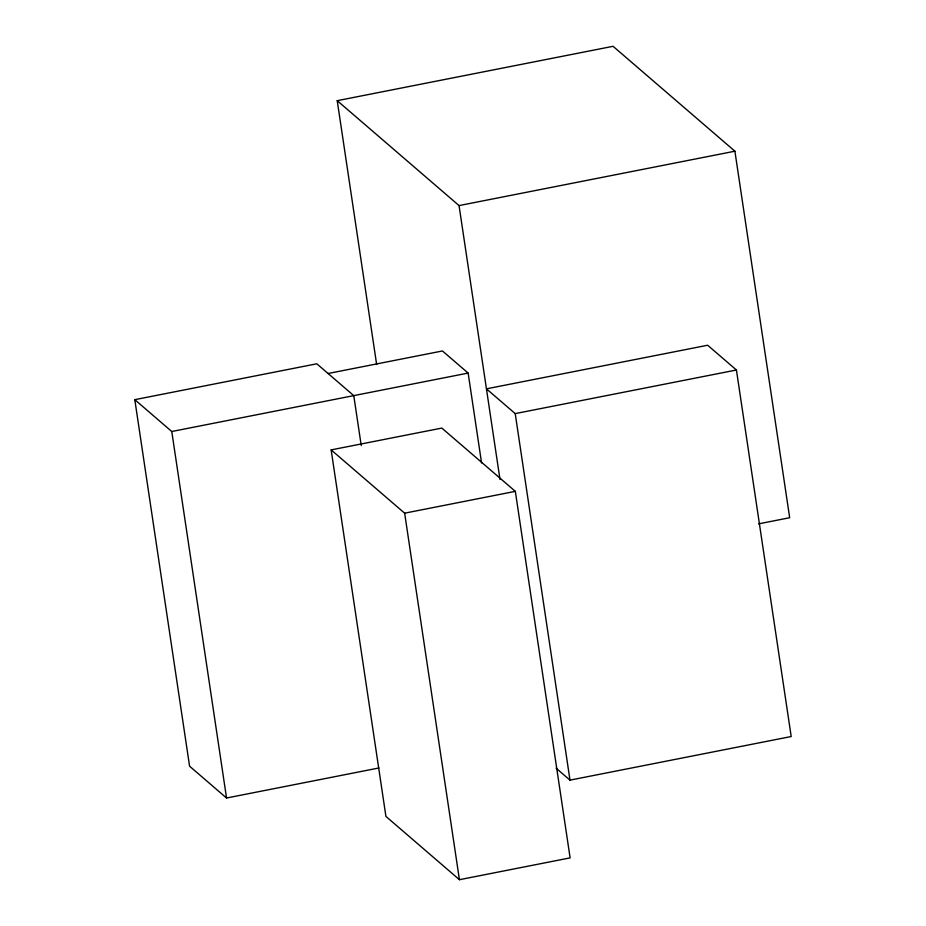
<?xml version="1.0" encoding="UTF-8"?>
<svg xmlns="http://www.w3.org/2000/svg" width="926" height="926" viewBox="0 0 926 926"><rect width="100%" height="100%" fill="white"/><g stroke="black" fill="none" stroke-linecap="round" stroke-linejoin="round"><path stroke-width="1.39" d="M376.65 364.508L337.226 100.679L613.07 46.3L734.897 151.204L789.681 517.727L758.556 523.861M337.226 100.679L459.053 205.584L734.897 151.204M378.919 767.978L226.546 798.015L189.575 766.184L134.802 399.673L316.808 363.791L353.767 395.622L361.233 445.533M328.082 373.502L442.454 350.966L468.139 373.074L481.566 462.931M134.802 399.673L171.773 431.504L468.139 373.074M331.149 449.897L441.841 428.078L515.331 491.359L570.115 857.881L459.423 879.7L385.922 816.408L331.149 449.897L404.65 513.178L459.423 879.7M736.425 370.006L707.649 345.236L486.439 388.839L515.215 413.609L736.425 370.006L791.198 736.529L569.988 780.132L556.132 768.21M404.65 513.178L515.331 491.359M515.215 413.609L569.988 780.132M459.053 205.584L499.982 479.402M171.773 431.504L226.546 798.015"/></g></svg>
